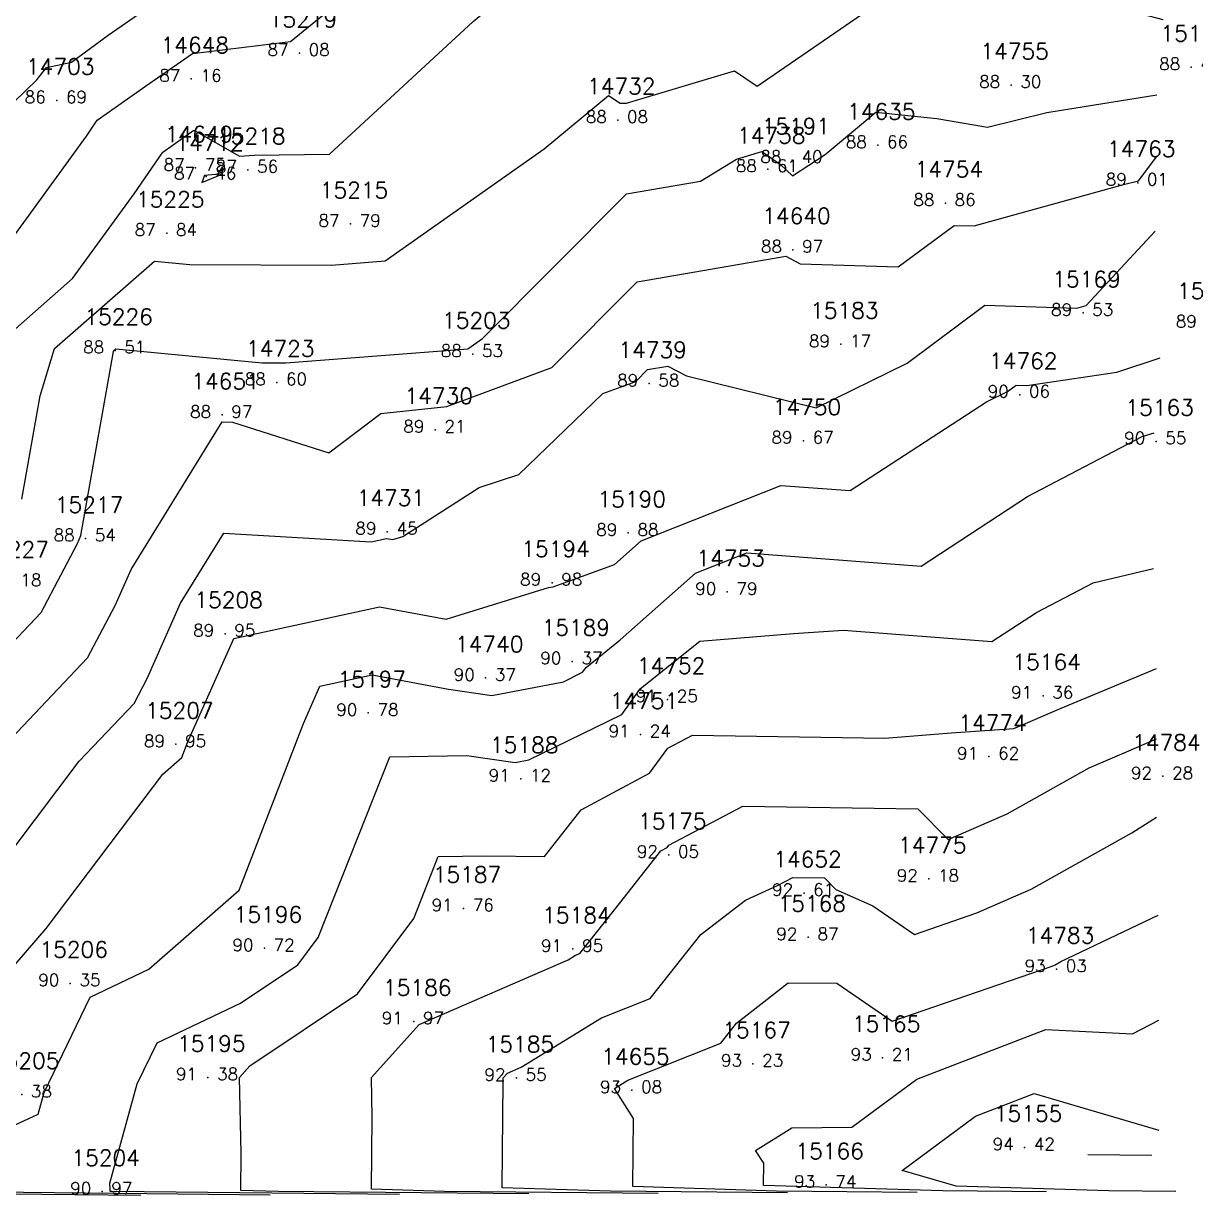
# Model space of a CAD drawing. Header units: millimetres. Extents: x 1412565 to 1412813, y 4931476 to 4931699.
# Drawn here: x 1412648.59 to 1412667.66, y 4931476.54 to 4931495.61 of the extents above; entities that cross this region are included whole.
import ezdxf
from ezdxf.enums import TextEntityAlignment as Align

# ---------------------------------------------------------------- set-up
doc = ezdxf.new("R2010")
doc.units = ezdxf.units.MM
for name, color, linetype in [('CIVIL', 50, 'Continuous'), ('CIVIL-DRAW', 80, 'Continuous'), ('CIVIL-NONAME', 130, 'Continuous'), ('CIVIL-TEXT', 240, 'Continuous'), ('CIVIL-Z', 50, 'Continuous'), ('Tcontours0', 7, 'Continuous'), ('Tcontours1', 7, 'Continuous'), ('Tcontours2', 7, 'Continuous')]:
    doc.layers.add(name, color=color, linetype=linetype)
doc.styles.add('CIVILCADMAIN', font='TXT.SHX')
doc.styles.get("Standard").update_dxf_attribs({"font": 'arial.ttf'})

# ---------------------------------------------------------------- blocks, each defined once
blk = doc.blocks.new('CIVIL-ZZ')
at = {"layer": 'CIVIL-DRAW'}
blk.add_point((0, 0), dxfattribs=at)
at = {"layer": 'CIVIL-NONAME'}
blk.add_attdef('NAME', text='', height=1.8, dxfattribs=at).set_placement((0, 2.1), align=Align.CENTER)
at = {"layer": 'CIVIL-TEXT', "flags": 8}
blk.add_attdef('TEXT', text='', height=2, dxfattribs=at).set_placement((0.2, -3.3), align=Align.CENTER)
at = {"layer": 'CIVIL-Z'}
blk.add_attdef('Z1', text='', height=1.6, dxfattribs=at).set_placement((-0.75, -0.225), align=Align.RIGHT)
blk.add_attdef('Z2', (0.75, -0.225), '', height=1.6, dxfattribs=at)

msp = doc.modelspace()

# ---------------------------------------------------------------- linework, layer by layer
at = {"layer": 'Tcontours0', "elevation": 90}
for points in [[(1412648.317, 4931480.142), (1412648.96, 4931480.882), (1412650.855, 4931483.394), (1412651.164, 4931483.664), (1412651.259, 4931483.911), (1412652.01, 4931485.602), (1412654.382, 4931486.12), (1412655.467, 4931485.917), (1412657.135, 4931486.431), (1412657.207, 4931486.444), (1412658.207, 4931486.808), (1412658.642, 4931487.193), (1412660.915, 4931488.095), (1412662.042, 4931488.01), (1412664.258, 4931489.455), (1412664.604, 4931489.625), (1412664.74, 4931489.726), (1412664.917, 4931489.721), (1412666.378, 4931489.937), (1412667.088, 4931490.168)], [(1412650.5, 4931476.536), (1412646.191, 4931476.579)]]:
    msp.add_lwpolyline(points, dxfattribs=at)
at = {"layer": 'Tcontours1'}
for points, elevation in [([(1412647.241, 4931490.514), (1412649.613, 4931493.778), (1412649.791, 4931494.038), (1412650.574, 4931494.591), (1412651.338, 4931495.124), (1412652.935, 4931495.318), (1412653.288, 4931495.605), (1412654.957, 4931496.952), (1412656.126, 4931497.473), (1412657.247, 4931498.195), (1412657.344, 4931498.266), (1412657.416, 4931498.256), (1412659.252, 4931498.404), (1412659.585, 4931498.549), (1412660.424, 4931498.706), (1412663.314, 4931499.221), (1412664.583, 4931498.926), (1412666.585, 4931498.902), (1412667.069, 4931498.719)], 87), ([(1412648.561, 4931487.871), (1412648.86, 4931489.554), (1412649.094, 4931490.324), (1412650.719, 4931491.744), (1412651.297, 4931491.688), (1412653.599, 4931491.681), (1412654.475, 4931491.748), (1412657.06, 4931493.574), (1412658.107, 4931494.44), (1412658.298, 4931494.316), (1412658.4, 4931494.313), (1412660.161, 4931494.841), (1412660.528, 4931494.59), (1412662.329, 4931495.829), (1412662.362, 4931495.856), (1412662.434, 4931495.849), (1412664.583, 4931496.17), (1412664.878, 4931496.274), (1412667.129, 4931495.676)], 88), ([(1412647.913, 4931483.477), (1412649.632, 4931485.286), (1412650.08, 4931486.137), (1412650.341, 4931486.724), (1412651.822, 4931489.131), (1412651.988, 4931489.121), (1412653.557, 4931488.626), (1412654.402, 4931489.265), (1412655.478, 4931489.38), (1412657.185, 4931490.015), (1412658.573, 4931491.409), (1412660.995, 4931491.823), (1412661.227, 4931491.699), (1412662.822, 4931491.651), (1412663.731, 4931492.326), (1412664.058, 4931492.316), (1412666.511, 4931492.998), (1412666.691, 4931493.042), (1412666.735, 4931493.053), (1412667.029, 4931493.446)], 89), ([(1412654.71, 4931476.553), (1412650.032, 4931476.6), (1412649.998, 4931476.601), (1412649.998, 4931476.635), (1412649.996, 4931476.736), (1412650.439, 4931478.354), (1412650.764, 4931479.024), (1412652.12, 4931479.669), (1412653.054, 4931480.293), (1412653.382, 4931480.735), (1412654.548, 4931483.676), (1412655.805, 4931483.698), (1412656.589, 4931483.582), (1412656.814, 4931483.626), (1412658.324, 4931484.368), (1412658.63, 4931484.786), (1412659.597, 4931485.561), (1412661.118, 4931485.682), (1412661.934, 4931485.737), (1412664.349, 4931485.554), (1412665.075, 4931486.027), (1412665.998, 4931486.51), (1412666.979, 4931486.742)], 91), ([(1412658.919, 4931476.57), (1412655.438, 4931476.605), (1412654.25, 4931476.641), (1412654.264, 4931477.806), (1412654.25, 4931478.455), (1412655.026, 4931479.322), (1412657.453, 4931480.375), (1412657.572, 4931480.448), (1412657.644, 4931480.477), (1412658.31, 4931481.315), (1412658.96, 4931482.147), (1412659.062, 4931482.201), (1412659.089, 4931482.238), (1412660.294, 4931482.873), (1412663.145, 4931482.828), (1412663.635, 4931482.33), (1412664.596, 4931482.748), (1412665.929, 4931483.496), (1412666.537, 4931483.759), (1412667.026, 4931483.967)], 92), ([(1412663.129, 4931476.587), (1412660.844, 4931476.61), (1412658.503, 4931476.681), (1412658.516, 4931477.792), (1412658.206, 4931478.28), (1412658.422, 4931478.413), (1412659.934, 4931479.016), (1412660.193, 4931479.343), (1412661.035, 4931479.996), (1412661.823, 4931479.991), (1412662.723, 4931479.373), (1412665.327, 4931480.272), (1412665.377, 4931480.294), (1412665.469, 4931480.346), (1412667.053, 4931481.102)], 93), ([(1412667.339, 4931476.604), (1412666.25, 4931476.615), (1412663.766, 4931476.69), (1412662.885, 4931476.943), (1412664.078, 4931477.827), (1412665.037, 4931478.196), (1412667.065, 4931477.601)], 94)]:
    msp.add_lwpolyline(points, dxfattribs=dict(at, elevation=elevation))
at = {"layer": 'Tcontours2'}
for points, elevation in [([(1412648.254, 4931494.156), (1412648.807, 4931494.694), (1412648.964, 4931494.896), (1412649.373, 4931494.98), (1412649.97, 4931495.423), (1412651.393, 4931496.417), (1412652.028, 4931496.494), (1412652.939, 4931497.235), (1412653.797, 4931497.576), (1412654.373, 4931497.968), (1412655.728, 4931498.571), (1412656.315, 4931498.95), (1412657.385, 4931499.725), (1412658.177, 4931499.619), (1412658.579, 4931499.651), (1412660.428, 4931500.454), (1412662.665, 4931500.873), (1412663.186, 4931501.105), (1412665.488, 4931502.237), (1412666.492, 4931502.24), (1412666.986, 4931502.288)], 86.5), ([(1412648.127, 4931490.357), (1412649.388, 4931491.459), (1412650.391, 4931492.839), (1412650.857, 4931493.519), (1412651.36, 4931493.874), (1412652.102, 4931493.452), (1412652.345, 4931493.467), (1412653.571, 4931493.485), (1412655.909, 4931495.642), (1412656.744, 4931496.342), (1412658.38, 4931496.142), (1412658.532, 4931496.043), (1412659.273, 4931496.02), (1412659.72, 4931496.154), (1412659.813, 4931496.09), (1412660.289, 4931496.417), (1412660.712, 4931497.137), (1412663.231, 4931497.451), (1412663.445, 4931497.492), (1412665.657, 4931497.112), (1412666.236, 4931497.004), (1412666.42, 4931497.053), (1412667.069, 4931497.532)], 87.5), ([(1412648.204, 4931485.32), (1412648.875, 4931486.026), (1412649.466, 4931487.149), (1412649.523, 4931487.277), (1412650.056, 4931490.276), (1412650.061, 4931490.291), (1412650.093, 4931490.319), (1412652.474, 4931490.09), (1412652.858, 4931490.089), (1412655.819, 4931490.316), (1412656.057, 4931490.484), (1412658.403, 4931492.839), (1412659.605, 4931493.044), (1412660.194, 4931493.406), (1412660.603, 4931493.529), (1412660.91, 4931493.319), (1412661.102, 4931493.134), (1412661.635, 4931493.482), (1412662.459, 4931494.17), (1412663.454, 4931494.066), (1412664.278, 4931493.924), (1412665.24, 4931494.162), (1412667.033, 4931494.448)], 88.5), ([(1412651.493, 4931493.023), (1412651.832, 4931493.164), (1412651.537, 4931493.139), (1412651.493, 4931493.023)], 87.5), ([(1412648.403, 4931482.157), (1412649.497, 4931483.608), (1412650.389, 4931484.546), (1412650.601, 4931484.949), (1412651.146, 4931486.175), (1412651.847, 4931487.315), (1412654.246, 4931487.174), (1412654.498, 4931487.229), (1412654.597, 4931487.211), (1412654.763, 4931487.262), (1412656.006, 4931488.062), (1412656.649, 4931488.273), (1412658.018, 4931489.588), (1412658.551, 4931489.787), (1412658.743, 4931489.979), (1412659.077, 4931490.036), (1412659.379, 4931489.875), (1412661.487, 4931489.354), (1412662.969, 4931490.086), (1412664.235, 4931491.026), (1412665.73, 4931490.98), (1412665.881, 4931491.022), (1412667.006, 4931492.23)], 89.5), ([(1412652.605, 4931476.545), (1412648.087, 4931476.59), (1412647.406, 4931476.613), (1412646.336, 4931476.704), (1412648.826, 4931477.859), (1412648.924, 4931478.214), (1412649.676, 4931479.767), (1412650.631, 4931480.221), (1412652.099, 4931481.509), (1412653.144, 4931484.218), (1412653.414, 4931484.825), (1412654.265, 4931485.011), (1412655.504, 4931484.779), (1412656.209, 4931484.676), (1412657.374, 4931484.899), (1412657.686, 4931485.052), (1412657.749, 4931485.138), (1412658.3, 4931485.58), (1412659.527, 4931486.666), (1412660.361, 4931486.997), (1412663.195, 4931486.782), (1412664.929, 4931487.912), (1412666.793, 4931488.888), (1412666.986, 4931488.948)], 90.5), ([(1412656.814, 4931476.562), (1412652.735, 4931476.603), (1412652.124, 4931476.621), (1412652.131, 4931477.221), (1412652.105, 4931478.459), (1412652.271, 4931478.645), (1412654.026, 4931479.817), (1412654.94, 4931481.047), (1412655.339, 4931482.054), (1412656.128, 4931482.067), (1412657.069, 4931482.052), (1412657.665, 4931482.813), (1412658.778, 4931483.411), (1412659.076, 4931483.819), (1412659.478, 4931484.031), (1412662.604, 4931483.982), (1412663.684, 4931484.067), (1412664.706, 4931484.137), (1412665.477, 4931484.471), (1412667.028, 4931485.115)], 91.5), ([(1412661.024, 4931476.579), (1412658.141, 4931476.608), (1412656.377, 4931476.661), (1412656.397, 4931478.391), (1412656.395, 4931478.45), (1412656.466, 4931478.529), (1412656.687, 4931478.625), (1412657.997, 4931479.431), (1412658.789, 4931479.746), (1412659.612, 4931480.783), (1412660.336, 4931481.345), (1412660.858, 4931481.582), (1412661.11, 4931481.715), (1412661.624, 4931481.707), (1412661.809, 4931481.519), (1412662.411, 4931481.249), (1412663.087, 4931480.786), (1412664.103, 4931481.137), (1412664.987, 4931481.521), (1412666.623, 4931482.439), (1412667.024, 4931482.693)], 92.5), ([(1412665.234, 4931476.596), (1412663.547, 4931476.613), (1412660.629, 4931476.7), (1412660.634, 4931477.061), (1412660.501, 4931477.27), (1412661.09, 4931477.637), (1412662.067, 4931477.647), (1412663.124, 4931478.43), (1412665.224, 4931479.239), (1412666.634, 4931479.169), (1412667.065, 4931479.389)], 93.5), ([(1412665.907, 4931477.206), (1412666.95, 4931477.192)], 94.5)]:
    msp.add_lwpolyline(points, dxfattribs=dict(at, elevation=elevation))

# ---------------------------------------------------------------- block references
at = {"layer": 'CIVIL'}
ref = msp.add_blockref('CIVIL-ZZ', (1412653.08, 4931495.13, 87.08), dxfattribs=dict(at, xscale=0.2, yscale=0.2))
ref.add_attrib('Z2', '08', (1412653.23, 4931495.085), dxfattribs={"layer": 'CIVIL-Z', "height": 0.2, "style": 'CIVILCADMAIN'})
ref.add_attrib('Z1', '87', (1412652.56, 4931495.085), dxfattribs={"layer": 'CIVIL-Z', "height": 0.2, "style": 'CIVILCADMAIN'})
ref.add_attrib('NAME', '15219', (1412652.58, 4931495.55), dxfattribs={"layer": 'CIVIL-NONAME', "height": 0.26, "style": 'CIVILCADMAIN'})
ref = msp.add_blockref('CIVIL-ZZ', (1412667.59, 4931494.9, 88.44), dxfattribs=dict(at, xscale=0.2, yscale=0.2))
ref.add_attrib('Z2', '44', (1412667.74, 4931494.855), dxfattribs={"layer": 'CIVIL-Z', "height": 0.2, "style": 'CIVILCADMAIN'})
ref.add_attrib('Z1', '88', (1412667.07, 4931494.855), dxfattribs={"layer": 'CIVIL-Z', "height": 0.2, "style": 'CIVILCADMAIN'})
ref.add_attrib('NAME', '15170', (1412667.09, 4931495.32), dxfattribs={"layer": 'CIVIL-NONAME', "height": 0.26, "style": 'CIVILCADMAIN'})
ref = msp.add_blockref('CIVIL-ZZ', (1412651.32, 4931494.71, 87.16), dxfattribs=dict(at, xscale=0.2, yscale=0.2))
ref.add_attrib('Z2', '16', (1412651.47, 4931494.665), dxfattribs={"layer": 'CIVIL-Z', "height": 0.2, "style": 'CIVILCADMAIN'})
ref.add_attrib('Z1', '87', (1412650.8, 4931494.665), dxfattribs={"layer": 'CIVIL-Z', "height": 0.2, "style": 'CIVILCADMAIN'})
ref.add_attrib('NAME', '14648', (1412650.82, 4931495.13), dxfattribs={"layer": 'CIVIL-NONAME', "height": 0.26, "style": 'CIVILCADMAIN'})
ref = msp.add_blockref('CIVIL-ZZ', (1412664.66, 4931494.61, 88.3), dxfattribs=dict(at, xscale=0.2, yscale=0.2))
ref.add_attrib('Z2', '30', (1412664.81, 4931494.565), dxfattribs={"layer": 'CIVIL-Z', "height": 0.2, "style": 'CIVILCADMAIN'})
ref.add_attrib('Z1', '88', (1412664.14, 4931494.565), dxfattribs={"layer": 'CIVIL-Z', "height": 0.2, "style": 'CIVILCADMAIN'})
ref.add_attrib('NAME', '14755', (1412664.16, 4931495.03), dxfattribs={"layer": 'CIVIL-NONAME', "height": 0.26, "style": 'CIVILCADMAIN'})
ref = msp.add_blockref('CIVIL-ZZ', (1412649.13, 4931494.36, 86.69), dxfattribs=dict(at, xscale=0.2, yscale=0.2))
ref.add_attrib('Z2', '69', (1412649.28, 4931494.315), dxfattribs={"layer": 'CIVIL-Z', "height": 0.2, "style": 'CIVILCADMAIN'})
ref.add_attrib('Z1', '86', (1412648.61, 4931494.315), dxfattribs={"layer": 'CIVIL-Z', "height": 0.2, "style": 'CIVILCADMAIN'})
ref.add_attrib('NAME', '14703', (1412648.63, 4931494.78), dxfattribs={"layer": 'CIVIL-NONAME', "height": 0.26, "style": 'CIVILCADMAIN'})
ref = msp.add_blockref('CIVIL-ZZ', (1412658.26, 4931494.04, 88.08), dxfattribs=dict(at, xscale=0.2, yscale=0.2))
ref.add_attrib('Z2', '08', (1412658.41, 4931493.995), dxfattribs={"layer": 'CIVIL-Z', "height": 0.2, "style": 'CIVILCADMAIN'})
ref.add_attrib('Z1', '88', (1412657.74, 4931493.995), dxfattribs={"layer": 'CIVIL-Z', "height": 0.2, "style": 'CIVILCADMAIN'})
ref.add_attrib('NAME', '14732', (1412657.76, 4931494.46), dxfattribs={"layer": 'CIVIL-NONAME', "height": 0.26, "style": 'CIVILCADMAIN'})
ref = msp.add_blockref('CIVIL-ZZ', (1412662.49, 4931493.63, 88.66), dxfattribs=dict(at, xscale=0.2, yscale=0.2))
ref.add_attrib('Z2', '66', (1412662.64, 4931493.585), dxfattribs={"layer": 'CIVIL-Z', "height": 0.2, "style": 'CIVILCADMAIN'})
ref.add_attrib('Z1', '88', (1412661.97, 4931493.585), dxfattribs={"layer": 'CIVIL-Z', "height": 0.2, "style": 'CIVILCADMAIN'})
ref.add_attrib('NAME', '14635', (1412661.99, 4931494.05), dxfattribs={"layer": 'CIVIL-NONAME', "height": 0.26, "style": 'CIVILCADMAIN'})
ref = msp.add_blockref('CIVIL-ZZ', (1412651.39, 4931493.26, 87.75), dxfattribs=dict(at, xscale=0.2, yscale=0.2))
ref.add_attrib('Z2', '75', (1412651.54, 4931493.215), dxfattribs={"layer": 'CIVIL-Z', "height": 0.2, "style": 'CIVILCADMAIN'})
ref.add_attrib('Z1', '87', (1412650.87, 4931493.215), dxfattribs={"layer": 'CIVIL-Z', "height": 0.2, "style": 'CIVILCADMAIN'})
ref.add_attrib('NAME', '14649', (1412650.89, 4931493.68), dxfattribs={"layer": 'CIVIL-NONAME', "height": 0.26, "style": 'CIVILCADMAIN'})
ref = msp.add_blockref('CIVIL-ZZ', (1412652.24, 4931493.23, 87.56), dxfattribs=dict(at, xscale=0.2, yscale=0.2))
ref.add_attrib('Z2', '56', (1412652.39, 4931493.185), dxfattribs={"layer": 'CIVIL-Z', "height": 0.2, "style": 'CIVILCADMAIN'})
ref.add_attrib('Z1', '87', (1412651.72, 4931493.185), dxfattribs={"layer": 'CIVIL-Z', "height": 0.2, "style": 'CIVILCADMAIN'})
ref.add_attrib('NAME', '15218', (1412651.74, 4931493.65), dxfattribs={"layer": 'CIVIL-NONAME', "height": 0.26, "style": 'CIVILCADMAIN'})
ref = msp.add_blockref('CIVIL-ZZ', (1412660.7, 4931493.24, 88.61), dxfattribs=dict(at, xscale=0.2, yscale=0.2))
ref.add_attrib('Z2', '61', (1412660.85, 4931493.195), dxfattribs={"layer": 'CIVIL-Z', "height": 0.2, "style": 'CIVILCADMAIN'})
ref.add_attrib('Z1', '88', (1412660.18, 4931493.195), dxfattribs={"layer": 'CIVIL-Z', "height": 0.2, "style": 'CIVILCADMAIN'})
ref.add_attrib('NAME', '14738', (1412660.2, 4931493.66), dxfattribs={"layer": 'CIVIL-NONAME', "height": 0.26, "style": 'CIVILCADMAIN'})
ref = msp.add_blockref('CIVIL-ZZ', (1412661.1, 4931493.39, 88.4), dxfattribs=dict(at, xscale=0.2, yscale=0.2))
ref.add_attrib('Z2', '40', (1412661.25, 4931493.345), dxfattribs={"layer": 'CIVIL-Z', "height": 0.2, "style": 'CIVILCADMAIN'})
ref.add_attrib('Z1', '88', (1412660.58, 4931493.345), dxfattribs={"layer": 'CIVIL-Z', "height": 0.2, "style": 'CIVILCADMAIN'})
ref.add_attrib('NAME', '15191', (1412660.6, 4931493.81), dxfattribs={"layer": 'CIVIL-NONAME', "height": 0.26, "style": 'CIVILCADMAIN'})
ref = msp.add_blockref('CIVIL-ZZ', (1412651.56, 4931493.12, 87.46), dxfattribs=dict(at, xscale=0.2, yscale=0.2))
ref.add_attrib('Z2', '46', (1412651.71, 4931493.075), dxfattribs={"layer": 'CIVIL-Z', "height": 0.2, "style": 'CIVILCADMAIN'})
ref.add_attrib('Z1', '87', (1412651.04, 4931493.075), dxfattribs={"layer": 'CIVIL-Z', "height": 0.2, "style": 'CIVILCADMAIN'})
ref.add_attrib('NAME', '14712', (1412651.06, 4931493.54), dxfattribs={"layer": 'CIVIL-NONAME', "height": 0.26, "style": 'CIVILCADMAIN'})
ref = msp.add_blockref('CIVIL-ZZ', (1412666.72, 4931493.02, 89.01), dxfattribs=dict(at, xscale=0.2, yscale=0.2))
ref.add_attrib('Z2', '01', (1412666.87, 4931492.975), dxfattribs={"layer": 'CIVIL-Z', "height": 0.2, "style": 'CIVILCADMAIN'})
ref.add_attrib('Z1', '89', (1412666.2, 4931492.975), dxfattribs={"layer": 'CIVIL-Z', "height": 0.2, "style": 'CIVILCADMAIN'})
ref.add_attrib('NAME', '14763', (1412666.22, 4931493.44), dxfattribs={"layer": 'CIVIL-NONAME', "height": 0.26, "style": 'CIVILCADMAIN'})
ref = msp.add_blockref('CIVIL-ZZ', (1412663.59, 4931492.69, 88.86), dxfattribs=dict(at, xscale=0.2, yscale=0.2))
ref.add_attrib('Z2', '86', (1412663.74, 4931492.645), dxfattribs={"layer": 'CIVIL-Z', "height": 0.2, "style": 'CIVILCADMAIN'})
ref.add_attrib('Z1', '88', (1412663.07, 4931492.645), dxfattribs={"layer": 'CIVIL-Z', "height": 0.2, "style": 'CIVILCADMAIN'})
ref.add_attrib('NAME', '14754', (1412663.09, 4931493.11), dxfattribs={"layer": 'CIVIL-NONAME', "height": 0.26, "style": 'CIVILCADMAIN'})
ref = msp.add_blockref('CIVIL-ZZ', (1412653.91, 4931492.35, 87.79), dxfattribs=dict(at, xscale=0.2, yscale=0.2))
ref.add_attrib('Z2', '79', (1412654.06, 4931492.305), dxfattribs={"layer": 'CIVIL-Z', "height": 0.2, "style": 'CIVILCADMAIN'})
ref.add_attrib('Z1', '87', (1412653.39, 4931492.305), dxfattribs={"layer": 'CIVIL-Z', "height": 0.2, "style": 'CIVILCADMAIN'})
ref.add_attrib('NAME', '15215', (1412653.41, 4931492.77), dxfattribs={"layer": 'CIVIL-NONAME', "height": 0.26, "style": 'CIVILCADMAIN'})
ref = msp.add_blockref('CIVIL-ZZ', (1412650.92, 4931492.2, 87.84), dxfattribs=dict(at, xscale=0.2, yscale=0.2))
ref.add_attrib('Z2', '84', (1412651.07, 4931492.155), dxfattribs={"layer": 'CIVIL-Z', "height": 0.2, "style": 'CIVILCADMAIN'})
ref.add_attrib('Z1', '87', (1412650.4, 4931492.155), dxfattribs={"layer": 'CIVIL-Z', "height": 0.2, "style": 'CIVILCADMAIN'})
ref.add_attrib('NAME', '15225', (1412650.42, 4931492.62), dxfattribs={"layer": 'CIVIL-NONAME', "height": 0.26, "style": 'CIVILCADMAIN'})
ref = msp.add_blockref('CIVIL-ZZ', (1412661.11, 4931491.93, 88.97), dxfattribs=dict(at, xscale=0.2, yscale=0.2))
ref.add_attrib('Z2', '97', (1412661.26, 4931491.885), dxfattribs={"layer": 'CIVIL-Z', "height": 0.2, "style": 'CIVILCADMAIN'})
ref.add_attrib('Z1', '88', (1412660.59, 4931491.885), dxfattribs={"layer": 'CIVIL-Z', "height": 0.2, "style": 'CIVILCADMAIN'})
ref.add_attrib('NAME', '14640', (1412660.61, 4931492.35), dxfattribs={"layer": 'CIVIL-NONAME', "height": 0.26, "style": 'CIVILCADMAIN'})
ref = msp.add_blockref('CIVIL-ZZ', (1412665.83, 4931490.9, 89.53), dxfattribs=dict(at, xscale=0.2, yscale=0.2))
ref.add_attrib('Z2', '53', (1412665.98, 4931490.855), dxfattribs={"layer": 'CIVIL-Z', "height": 0.2, "style": 'CIVILCADMAIN'})
ref.add_attrib('Z1', '89', (1412665.31, 4931490.855), dxfattribs={"layer": 'CIVIL-Z', "height": 0.2, "style": 'CIVILCADMAIN'})
ref.add_attrib('NAME', '15169', (1412665.33, 4931491.32), dxfattribs={"layer": 'CIVIL-NONAME', "height": 0.26, "style": 'CIVILCADMAIN'})
ref = msp.add_blockref('CIVIL-ZZ', (1412667.86, 4931490.71, 89.98), dxfattribs=dict(at, xscale=0.2, yscale=0.2))
ref.add_attrib('Z2', '98', (1412668.01, 4931490.665), dxfattribs={"layer": 'CIVIL-Z', "height": 0.2, "style": 'CIVILCADMAIN'})
ref.add_attrib('Z1', '89', (1412667.34, 4931490.665), dxfattribs={"layer": 'CIVIL-Z', "height": 0.2, "style": 'CIVILCADMAIN'})
ref.add_attrib('NAME', '15162', (1412667.36, 4931491.13), dxfattribs={"layer": 'CIVIL-NONAME', "height": 0.26, "style": 'CIVILCADMAIN'})
ref = msp.add_blockref('CIVIL-ZZ', (1412661.89, 4931490.39, 89.17), dxfattribs=dict(at, xscale=0.2, yscale=0.2))
ref.add_attrib('Z2', '17', (1412662.04, 4931490.345), dxfattribs={"layer": 'CIVIL-Z', "height": 0.2, "style": 'CIVILCADMAIN'})
ref.add_attrib('Z1', '89', (1412661.37, 4931490.345), dxfattribs={"layer": 'CIVIL-Z', "height": 0.2, "style": 'CIVILCADMAIN'})
ref.add_attrib('NAME', '15183', (1412661.39, 4931490.81), dxfattribs={"layer": 'CIVIL-NONAME', "height": 0.26, "style": 'CIVILCADMAIN'})
ref = msp.add_blockref('CIVIL-ZZ', (1412650.08, 4931490.29, 88.51), dxfattribs=dict(at, xscale=0.2, yscale=0.2))
ref.add_attrib('Z2', '51', (1412650.23, 4931490.245), dxfattribs={"layer": 'CIVIL-Z', "height": 0.2, "style": 'CIVILCADMAIN'})
ref.add_attrib('Z1', '88', (1412649.56, 4931490.245), dxfattribs={"layer": 'CIVIL-Z', "height": 0.2, "style": 'CIVILCADMAIN'})
ref.add_attrib('NAME', '15226', (1412649.58, 4931490.71), dxfattribs={"layer": 'CIVIL-NONAME', "height": 0.26, "style": 'CIVILCADMAIN'})
ref = msp.add_blockref('CIVIL-ZZ', (1412655.9, 4931490.23, 88.53), dxfattribs=dict(at, xscale=0.2, yscale=0.2))
ref.add_attrib('Z2', '53', (1412656.05, 4931490.185), dxfattribs={"layer": 'CIVIL-Z', "height": 0.2, "style": 'CIVILCADMAIN'})
ref.add_attrib('Z1', '88', (1412655.38, 4931490.185), dxfattribs={"layer": 'CIVIL-Z', "height": 0.2, "style": 'CIVILCADMAIN'})
ref.add_attrib('NAME', '15203', (1412655.4, 4931490.65), dxfattribs={"layer": 'CIVIL-NONAME', "height": 0.26, "style": 'CIVILCADMAIN'})
ref = msp.add_blockref('CIVIL-ZZ', (1412652.71, 4931489.77, 88.6), dxfattribs=dict(at, xscale=0.2, yscale=0.2))
ref.add_attrib('Z2', '60', (1412652.86, 4931489.725), dxfattribs={"layer": 'CIVIL-Z', "height": 0.2, "style": 'CIVILCADMAIN'})
ref.add_attrib('Z1', '88', (1412652.19, 4931489.725), dxfattribs={"layer": 'CIVIL-Z', "height": 0.2, "style": 'CIVILCADMAIN'})
ref.add_attrib('NAME', '14723', (1412652.21, 4931490.19), dxfattribs={"layer": 'CIVIL-NONAME', "height": 0.26, "style": 'CIVILCADMAIN'})
ref = msp.add_blockref('CIVIL-ZZ', (1412658.77, 4931489.75, 89.58), dxfattribs=dict(at, xscale=0.2, yscale=0.2))
ref.add_attrib('Z2', '58', (1412658.92, 4931489.705), dxfattribs={"layer": 'CIVIL-Z', "height": 0.2, "style": 'CIVILCADMAIN'})
ref.add_attrib('Z1', '89', (1412658.25, 4931489.705), dxfattribs={"layer": 'CIVIL-Z', "height": 0.2, "style": 'CIVILCADMAIN'})
ref.add_attrib('NAME', '14739', (1412658.27, 4931490.17), dxfattribs={"layer": 'CIVIL-NONAME', "height": 0.26, "style": 'CIVILCADMAIN'})
ref = msp.add_blockref('CIVIL-ZZ', (1412664.8, 4931489.57, 90.06), dxfattribs=dict(at, xscale=0.2, yscale=0.2))
ref.add_attrib('Z2', '06', (1412664.95, 4931489.525), dxfattribs={"layer": 'CIVIL-Z', "height": 0.2, "style": 'CIVILCADMAIN'})
ref.add_attrib('Z1', '90', (1412664.28, 4931489.525), dxfattribs={"layer": 'CIVIL-Z', "height": 0.2, "style": 'CIVILCADMAIN'})
ref.add_attrib('NAME', '14762', (1412664.3, 4931489.99), dxfattribs={"layer": 'CIVIL-NONAME', "height": 0.26, "style": 'CIVILCADMAIN'})
ref = msp.add_blockref('CIVIL-ZZ', (1412651.82, 4931489.24, 88.97), dxfattribs=dict(at, xscale=0.2, yscale=0.2))
ref.add_attrib('Z2', '97', (1412651.97, 4931489.195), dxfattribs={"layer": 'CIVIL-Z', "height": 0.2, "style": 'CIVILCADMAIN'})
ref.add_attrib('Z1', '88', (1412651.3, 4931489.195), dxfattribs={"layer": 'CIVIL-Z', "height": 0.2, "style": 'CIVILCADMAIN'})
ref.add_attrib('NAME', '14651', (1412651.32, 4931489.66), dxfattribs={"layer": 'CIVIL-NONAME', "height": 0.26, "style": 'CIVILCADMAIN'})
ref = msp.add_blockref('CIVIL-ZZ', (1412655.29, 4931489, 89.21), dxfattribs=dict(at, xscale=0.2, yscale=0.2))
ref.add_attrib('Z2', '21', (1412655.44, 4931488.955), dxfattribs={"layer": 'CIVIL-Z', "height": 0.2, "style": 'CIVILCADMAIN'})
ref.add_attrib('Z1', '89', (1412654.77, 4931488.955), dxfattribs={"layer": 'CIVIL-Z', "height": 0.2, "style": 'CIVILCADMAIN'})
ref.add_attrib('NAME', '14730', (1412654.79, 4931489.42), dxfattribs={"layer": 'CIVIL-NONAME', "height": 0.26, "style": 'CIVILCADMAIN'})
ref = msp.add_blockref('CIVIL-ZZ', (1412661.28, 4931488.82, 89.67), dxfattribs=dict(at, xscale=0.2, yscale=0.2))
ref.add_attrib('Z2', '67', (1412661.43, 4931488.775), dxfattribs={"layer": 'CIVIL-Z', "height": 0.2, "style": 'CIVILCADMAIN'})
ref.add_attrib('Z1', '89', (1412660.76, 4931488.775), dxfattribs={"layer": 'CIVIL-Z', "height": 0.2, "style": 'CIVILCADMAIN'})
ref.add_attrib('NAME', '14750', (1412660.78, 4931489.24), dxfattribs={"layer": 'CIVIL-NONAME', "height": 0.26, "style": 'CIVILCADMAIN'})
ref = msp.add_blockref('CIVIL-ZZ', (1412667.02, 4931488.81, 90.55), dxfattribs=dict(at, xscale=0.2, yscale=0.2))
ref.add_attrib('Z2', '55', (1412667.17, 4931488.765), dxfattribs={"layer": 'CIVIL-Z', "height": 0.2, "style": 'CIVILCADMAIN'})
ref.add_attrib('Z1', '90', (1412666.5, 4931488.765), dxfattribs={"layer": 'CIVIL-Z', "height": 0.2, "style": 'CIVILCADMAIN'})
ref.add_attrib('NAME', '15163', (1412666.52, 4931489.23), dxfattribs={"layer": 'CIVIL-NONAME', "height": 0.26, "style": 'CIVILCADMAIN'})
ref = msp.add_blockref('CIVIL-ZZ', (1412654.51, 4931487.34, 89.45), dxfattribs=dict(at, xscale=0.2, yscale=0.2))
ref.add_attrib('Z2', '45', (1412654.66, 4931487.295), dxfattribs={"layer": 'CIVIL-Z', "height": 0.2, "style": 'CIVILCADMAIN'})
ref.add_attrib('Z1', '89', (1412653.99, 4931487.295), dxfattribs={"layer": 'CIVIL-Z', "height": 0.2, "style": 'CIVILCADMAIN'})
ref.add_attrib('NAME', '14731', (1412654.01, 4931487.76), dxfattribs={"layer": 'CIVIL-NONAME', "height": 0.26, "style": 'CIVILCADMAIN'})
ref = msp.add_blockref('CIVIL-ZZ', (1412658.43, 4931487.32, 89.88), dxfattribs=dict(at, xscale=0.2, yscale=0.2))
ref.add_attrib('Z2', '88', (1412658.58, 4931487.275), dxfattribs={"layer": 'CIVIL-Z', "height": 0.2, "style": 'CIVILCADMAIN'})
ref.add_attrib('Z1', '89', (1412657.91, 4931487.275), dxfattribs={"layer": 'CIVIL-Z', "height": 0.2, "style": 'CIVILCADMAIN'})
ref.add_attrib('NAME', '15190', (1412657.93, 4931487.74), dxfattribs={"layer": 'CIVIL-NONAME', "height": 0.26, "style": 'CIVILCADMAIN'})
ref = msp.add_blockref('CIVIL-ZZ', (1412649.6, 4931487.23, 88.54), dxfattribs=dict(at, xscale=0.2, yscale=0.2))
ref.add_attrib('Z2', '54', (1412649.75, 4931487.185), dxfattribs={"layer": 'CIVIL-Z', "height": 0.2, "style": 'CIVILCADMAIN'})
ref.add_attrib('Z1', '88', (1412649.08, 4931487.185), dxfattribs={"layer": 'CIVIL-Z', "height": 0.2, "style": 'CIVILCADMAIN'})
ref.add_attrib('NAME', '15217', (1412649.1, 4931487.65), dxfattribs={"layer": 'CIVIL-NONAME', "height": 0.26, "style": 'CIVILCADMAIN'})
ref = msp.add_blockref('CIVIL-ZZ', (1412648.39, 4931486.5, 88.18), dxfattribs=dict(at, xscale=0.2, yscale=0.2))
ref.add_attrib('Z2', '18', (1412648.54, 4931486.455), dxfattribs={"layer": 'CIVIL-Z', "height": 0.2, "style": 'CIVILCADMAIN'})
ref.add_attrib('Z1', '88', (1412647.87, 4931486.455), dxfattribs={"layer": 'CIVIL-Z', "height": 0.2, "style": 'CIVILCADMAIN'})
ref.add_attrib('NAME', '15227', (1412647.89, 4931486.92), dxfattribs={"layer": 'CIVIL-NONAME', "height": 0.26, "style": 'CIVILCADMAIN'})
ref = msp.add_blockref('CIVIL-ZZ', (1412657.19, 4931486.51, 89.98), dxfattribs=dict(at, xscale=0.2, yscale=0.2))
ref.add_attrib('Z2', '98', (1412657.34, 4931486.465), dxfattribs={"layer": 'CIVIL-Z', "height": 0.2, "style": 'CIVILCADMAIN'})
ref.add_attrib('Z1', '89', (1412656.67, 4931486.465), dxfattribs={"layer": 'CIVIL-Z', "height": 0.2, "style": 'CIVILCADMAIN'})
ref.add_attrib('NAME', '15194', (1412656.69, 4931486.93), dxfattribs={"layer": 'CIVIL-NONAME', "height": 0.26, "style": 'CIVILCADMAIN'})
ref = msp.add_blockref('CIVIL-ZZ', (1412660.04, 4931486.36, 90.79), dxfattribs=dict(at, xscale=0.2, yscale=0.2))
ref.add_attrib('Z2', '79', (1412660.19, 4931486.315), dxfattribs={"layer": 'CIVIL-Z', "height": 0.2, "style": 'CIVILCADMAIN'})
ref.add_attrib('Z1', '90', (1412659.52, 4931486.315), dxfattribs={"layer": 'CIVIL-Z', "height": 0.2, "style": 'CIVILCADMAIN'})
ref.add_attrib('NAME', '14753', (1412659.54, 4931486.78), dxfattribs={"layer": 'CIVIL-NONAME', "height": 0.26, "style": 'CIVILCADMAIN'})
ref = msp.add_blockref('CIVIL-ZZ', (1412651.87, 4931485.68, 89.95), dxfattribs=dict(at, xscale=0.2, yscale=0.2))
ref.add_attrib('Z2', '95', (1412652.02, 4931485.635), dxfattribs={"layer": 'CIVIL-Z', "height": 0.2, "style": 'CIVILCADMAIN'})
ref.add_attrib('Z1', '89', (1412651.35, 4931485.635), dxfattribs={"layer": 'CIVIL-Z', "height": 0.2, "style": 'CIVILCADMAIN'})
ref.add_attrib('NAME', '15208', (1412651.37, 4931486.1), dxfattribs={"layer": 'CIVIL-NONAME', "height": 0.26, "style": 'CIVILCADMAIN'})
ref = msp.add_blockref('CIVIL-ZZ', (1412657.52, 4931485.23, 90.37), dxfattribs=dict(at, xscale=0.2, yscale=0.2))
ref.add_attrib('Z2', '37', (1412657.67, 4931485.185), dxfattribs={"layer": 'CIVIL-Z', "height": 0.2, "style": 'CIVILCADMAIN'})
ref.add_attrib('Z1', '90', (1412657, 4931485.185), dxfattribs={"layer": 'CIVIL-Z', "height": 0.2, "style": 'CIVILCADMAIN'})
ref.add_attrib('NAME', '15189', (1412657.02, 4931485.65), dxfattribs={"layer": 'CIVIL-NONAME', "height": 0.26, "style": 'CIVILCADMAIN'})
ref = msp.add_blockref('CIVIL-ZZ', (1412656.11, 4931484.96, 90.37), dxfattribs=dict(at, xscale=0.2, yscale=0.2))
ref.add_attrib('Z2', '37', (1412656.26, 4931484.915), dxfattribs={"layer": 'CIVIL-Z', "height": 0.2, "style": 'CIVILCADMAIN'})
ref.add_attrib('Z1', '90', (1412655.59, 4931484.915), dxfattribs={"layer": 'CIVIL-Z', "height": 0.2, "style": 'CIVILCADMAIN'})
ref.add_attrib('NAME', '14740', (1412655.61, 4931485.38), dxfattribs={"layer": 'CIVIL-NONAME', "height": 0.26, "style": 'CIVILCADMAIN'})
ref = msp.add_blockref('CIVIL-ZZ', (1412665.18, 4931484.67, 91.36), dxfattribs=dict(at, xscale=0.2, yscale=0.2))
ref.add_attrib('Z2', '36', (1412665.33, 4931484.625), dxfattribs={"layer": 'CIVIL-Z', "height": 0.2, "style": 'CIVILCADMAIN'})
ref.add_attrib('Z1', '91', (1412664.66, 4931484.625), dxfattribs={"layer": 'CIVIL-Z', "height": 0.2, "style": 'CIVILCADMAIN'})
ref.add_attrib('NAME', '15164', (1412664.68, 4931485.09), dxfattribs={"layer": 'CIVIL-NONAME', "height": 0.26, "style": 'CIVILCADMAIN'})
ref = msp.add_blockref('CIVIL-ZZ', (1412659.07, 4931484.61, 91.25), dxfattribs=dict(at, xscale=0.2, yscale=0.2))
ref.add_attrib('Z2', '25', (1412659.22, 4931484.565), dxfattribs={"layer": 'CIVIL-Z', "height": 0.2, "style": 'CIVILCADMAIN'})
ref.add_attrib('Z1', '91', (1412658.55, 4931484.565), dxfattribs={"layer": 'CIVIL-Z', "height": 0.2, "style": 'CIVILCADMAIN'})
ref.add_attrib('NAME', '14752', (1412658.57, 4931485.03), dxfattribs={"layer": 'CIVIL-NONAME', "height": 0.26, "style": 'CIVILCADMAIN'})
ref = msp.add_blockref('CIVIL-ZZ', (1412654.2, 4931484.39, 90.78), dxfattribs=dict(at, xscale=0.2, yscale=0.2))
ref.add_attrib('Z2', '78', (1412654.35, 4931484.345), dxfattribs={"layer": 'CIVIL-Z', "height": 0.2, "style": 'CIVILCADMAIN'})
ref.add_attrib('Z1', '90', (1412653.68, 4931484.345), dxfattribs={"layer": 'CIVIL-Z', "height": 0.2, "style": 'CIVILCADMAIN'})
ref.add_attrib('NAME', '15197', (1412653.7, 4931484.81), dxfattribs={"layer": 'CIVIL-NONAME', "height": 0.26, "style": 'CIVILCADMAIN'})
ref = msp.add_blockref('CIVIL-ZZ', (1412651.07, 4931483.88, 89.95), dxfattribs=dict(at, xscale=0.2, yscale=0.2))
ref.add_attrib('Z2', '95', (1412651.22, 4931483.835), dxfattribs={"layer": 'CIVIL-Z', "height": 0.2, "style": 'CIVILCADMAIN'})
ref.add_attrib('Z1', '89', (1412650.55, 4931483.835), dxfattribs={"layer": 'CIVIL-Z', "height": 0.2, "style": 'CIVILCADMAIN'})
ref.add_attrib('NAME', '15207', (1412650.57, 4931484.3), dxfattribs={"layer": 'CIVIL-NONAME', "height": 0.26, "style": 'CIVILCADMAIN'})
ref = msp.add_blockref('CIVIL-ZZ', (1412658.63, 4931484.04, 91.24), dxfattribs=dict(at, xscale=0.2, yscale=0.2))
ref.add_attrib('Z2', '24', (1412658.78, 4931483.995), dxfattribs={"layer": 'CIVIL-Z', "height": 0.2, "style": 'CIVILCADMAIN'})
ref.add_attrib('Z1', '91', (1412658.11, 4931483.995), dxfattribs={"layer": 'CIVIL-Z', "height": 0.2, "style": 'CIVILCADMAIN'})
ref.add_attrib('NAME', '14751', (1412658.13, 4931484.46), dxfattribs={"layer": 'CIVIL-NONAME', "height": 0.26, "style": 'CIVILCADMAIN'})
ref = msp.add_blockref('CIVIL-ZZ', (1412664.3, 4931483.68, 91.62), dxfattribs=dict(at, xscale=0.2, yscale=0.2))
ref.add_attrib('Z2', '62', (1412664.45, 4931483.635), dxfattribs={"layer": 'CIVIL-Z', "height": 0.2, "style": 'CIVILCADMAIN'})
ref.add_attrib('Z1', '91', (1412663.78, 4931483.635), dxfattribs={"layer": 'CIVIL-Z', "height": 0.2, "style": 'CIVILCADMAIN'})
ref.add_attrib('NAME', '14774', (1412663.8, 4931484.1), dxfattribs={"layer": 'CIVIL-NONAME', "height": 0.26, "style": 'CIVILCADMAIN'})
ref = msp.add_blockref('CIVIL-ZZ', (1412656.68, 4931483.32, 91.12), dxfattribs=dict(at, xscale=0.2, yscale=0.2))
ref.add_attrib('Z2', '12', (1412656.83, 4931483.275), dxfattribs={"layer": 'CIVIL-Z', "height": 0.2, "style": 'CIVILCADMAIN'})
ref.add_attrib('Z1', '91', (1412656.16, 4931483.275), dxfattribs={"layer": 'CIVIL-Z', "height": 0.2, "style": 'CIVILCADMAIN'})
ref.add_attrib('NAME', '15188', (1412656.18, 4931483.74), dxfattribs={"layer": 'CIVIL-NONAME', "height": 0.26, "style": 'CIVILCADMAIN'})
ref = msp.add_blockref('CIVIL-ZZ', (1412667.13, 4931483.36, 92.28), dxfattribs=dict(at, xscale=0.2, yscale=0.2))
ref.add_attrib('Z2', '28', (1412667.28, 4931483.315), dxfattribs={"layer": 'CIVIL-Z', "height": 0.2, "style": 'CIVILCADMAIN'})
ref.add_attrib('Z1', '92', (1412666.61, 4931483.315), dxfattribs={"layer": 'CIVIL-Z', "height": 0.2, "style": 'CIVILCADMAIN'})
ref.add_attrib('NAME', '14784', (1412666.63, 4931483.78), dxfattribs={"layer": 'CIVIL-NONAME', "height": 0.26, "style": 'CIVILCADMAIN'})
ref = msp.add_blockref('CIVIL-ZZ', (1412659.09, 4931482.08, 92.05), dxfattribs=dict(at, xscale=0.2, yscale=0.2))
ref.add_attrib('Z2', '05', (1412659.24, 4931482.035), dxfattribs={"layer": 'CIVIL-Z', "height": 0.2, "style": 'CIVILCADMAIN'})
ref.add_attrib('Z1', '92', (1412658.57, 4931482.035), dxfattribs={"layer": 'CIVIL-Z', "height": 0.2, "style": 'CIVILCADMAIN'})
ref.add_attrib('NAME', '15175', (1412658.59, 4931482.5), dxfattribs={"layer": 'CIVIL-NONAME', "height": 0.26, "style": 'CIVILCADMAIN'})
ref = msp.add_blockref('CIVIL-ZZ', (1412663.32, 4931481.69, 92.18), dxfattribs=dict(at, xscale=0.2, yscale=0.2))
ref.add_attrib('Z2', '18', (1412663.47, 4931481.645), dxfattribs={"layer": 'CIVIL-Z', "height": 0.2, "style": 'CIVILCADMAIN'})
ref.add_attrib('Z1', '92', (1412662.8, 4931481.645), dxfattribs={"layer": 'CIVIL-Z', "height": 0.2, "style": 'CIVILCADMAIN'})
ref.add_attrib('NAME', '14775', (1412662.82, 4931482.11), dxfattribs={"layer": 'CIVIL-NONAME', "height": 0.26, "style": 'CIVILCADMAIN'})
ref = msp.add_blockref('CIVIL-ZZ', (1412661.29, 4931481.46, 92.61), dxfattribs=dict(at, xscale=0.2, yscale=0.2))
ref.add_attrib('Z2', '61', (1412661.44, 4931481.415), dxfattribs={"layer": 'CIVIL-Z', "height": 0.2, "style": 'CIVILCADMAIN'})
ref.add_attrib('Z1', '92', (1412660.77, 4931481.415), dxfattribs={"layer": 'CIVIL-Z', "height": 0.2, "style": 'CIVILCADMAIN'})
ref.add_attrib('NAME', '14652', (1412660.79, 4931481.88), dxfattribs={"layer": 'CIVIL-NONAME', "height": 0.26, "style": 'CIVILCADMAIN'})
ref = msp.add_blockref('CIVIL-ZZ', (1412655.75, 4931481.21, 91.76), dxfattribs=dict(at, xscale=0.2, yscale=0.2))
ref.add_attrib('Z2', '76', (1412655.9, 4931481.165), dxfattribs={"layer": 'CIVIL-Z', "height": 0.2, "style": 'CIVILCADMAIN'})
ref.add_attrib('Z1', '91', (1412655.23, 4931481.165), dxfattribs={"layer": 'CIVIL-Z', "height": 0.2, "style": 'CIVILCADMAIN'})
ref.add_attrib('NAME', '15187', (1412655.25, 4931481.63), dxfattribs={"layer": 'CIVIL-NONAME', "height": 0.26, "style": 'CIVILCADMAIN'})
ref = msp.add_blockref('CIVIL-ZZ', (1412661.36, 4931480.74, 92.87), dxfattribs=dict(at, xscale=0.2, yscale=0.2))
ref.add_attrib('Z2', '87', (1412661.51, 4931480.695), dxfattribs={"layer": 'CIVIL-Z', "height": 0.2, "style": 'CIVILCADMAIN'})
ref.add_attrib('Z1', '92', (1412660.84, 4931480.695), dxfattribs={"layer": 'CIVIL-Z', "height": 0.2, "style": 'CIVILCADMAIN'})
ref.add_attrib('NAME', '15168', (1412660.86, 4931481.16), dxfattribs={"layer": 'CIVIL-NONAME', "height": 0.26, "style": 'CIVILCADMAIN'})
ref = msp.add_blockref('CIVIL-ZZ', (1412652.51, 4931480.56, 90.72), dxfattribs=dict(at, xscale=0.2, yscale=0.2))
ref.add_attrib('Z2', '72', (1412652.66, 4931480.515), dxfattribs={"layer": 'CIVIL-Z', "height": 0.2, "style": 'CIVILCADMAIN'})
ref.add_attrib('Z1', '90', (1412651.99, 4931480.515), dxfattribs={"layer": 'CIVIL-Z', "height": 0.2, "style": 'CIVILCADMAIN'})
ref.add_attrib('NAME', '15196', (1412652.01, 4931480.98), dxfattribs={"layer": 'CIVIL-NONAME', "height": 0.26, "style": 'CIVILCADMAIN'})
ref = msp.add_blockref('CIVIL-ZZ', (1412657.53, 4931480.55, 91.95), dxfattribs=dict(at, xscale=0.2, yscale=0.2))
ref.add_attrib('Z2', '95', (1412657.68, 4931480.505), dxfattribs={"layer": 'CIVIL-Z', "height": 0.2, "style": 'CIVILCADMAIN'})
ref.add_attrib('Z1', '91', (1412657.01, 4931480.505), dxfattribs={"layer": 'CIVIL-Z', "height": 0.2, "style": 'CIVILCADMAIN'})
ref.add_attrib('NAME', '15184', (1412657.03, 4931480.97), dxfattribs={"layer": 'CIVIL-NONAME', "height": 0.26, "style": 'CIVILCADMAIN'})
ref = msp.add_blockref('CIVIL-ZZ', (1412665.4, 4931480.22, 93.03), dxfattribs=dict(at, xscale=0.2, yscale=0.2))
ref.add_attrib('Z2', '03', (1412665.55, 4931480.175), dxfattribs={"layer": 'CIVIL-Z', "height": 0.2, "style": 'CIVILCADMAIN'})
ref.add_attrib('Z1', '93', (1412664.88, 4931480.175), dxfattribs={"layer": 'CIVIL-Z', "height": 0.2, "style": 'CIVILCADMAIN'})
ref.add_attrib('NAME', '14783', (1412664.9, 4931480.64), dxfattribs={"layer": 'CIVIL-NONAME', "height": 0.26, "style": 'CIVILCADMAIN'})
ref = msp.add_blockref('CIVIL-ZZ', (1412649.35, 4931479.99, 90.35), dxfattribs=dict(at, xscale=0.2, yscale=0.2))
ref.add_attrib('Z2', '35', (1412649.5, 4931479.945), dxfattribs={"layer": 'CIVIL-Z', "height": 0.2, "style": 'CIVILCADMAIN'})
ref.add_attrib('Z1', '90', (1412648.83, 4931479.945), dxfattribs={"layer": 'CIVIL-Z', "height": 0.2, "style": 'CIVILCADMAIN'})
ref.add_attrib('NAME', '15206', (1412648.85, 4931480.41), dxfattribs={"layer": 'CIVIL-NONAME', "height": 0.26, "style": 'CIVILCADMAIN'})
ref = msp.add_blockref('CIVIL-ZZ', (1412654.94, 4931479.37, 91.97), dxfattribs=dict(at, xscale=0.2, yscale=0.2))
ref.add_attrib('Z2', '97', (1412655.09, 4931479.325), dxfattribs={"layer": 'CIVIL-Z', "height": 0.2, "style": 'CIVILCADMAIN'})
ref.add_attrib('Z1', '91', (1412654.42, 4931479.325), dxfattribs={"layer": 'CIVIL-Z', "height": 0.2, "style": 'CIVILCADMAIN'})
ref.add_attrib('NAME', '15186', (1412654.44, 4931479.79), dxfattribs={"layer": 'CIVIL-NONAME', "height": 0.26, "style": 'CIVILCADMAIN'})
ref = msp.add_blockref('CIVIL-ZZ', (1412662.57, 4931478.78, 93.21), dxfattribs=dict(at, xscale=0.2, yscale=0.2))
ref.add_attrib('Z2', '21', (1412662.72, 4931478.735), dxfattribs={"layer": 'CIVIL-Z', "height": 0.2, "style": 'CIVILCADMAIN'})
ref.add_attrib('Z1', '93', (1412662.05, 4931478.735), dxfattribs={"layer": 'CIVIL-Z', "height": 0.2, "style": 'CIVILCADMAIN'})
ref.add_attrib('NAME', '15165', (1412662.07, 4931479.2), dxfattribs={"layer": 'CIVIL-NONAME', "height": 0.26, "style": 'CIVILCADMAIN'})
ref = msp.add_blockref('CIVIL-ZZ', (1412660.46, 4931478.68, 93.23), dxfattribs=dict(at, xscale=0.2, yscale=0.2))
ref.add_attrib('Z2', '23', (1412660.61, 4931478.635), dxfattribs={"layer": 'CIVIL-Z', "height": 0.2, "style": 'CIVILCADMAIN'})
ref.add_attrib('Z1', '93', (1412659.94, 4931478.635), dxfattribs={"layer": 'CIVIL-Z', "height": 0.2, "style": 'CIVILCADMAIN'})
ref.add_attrib('NAME', '15167', (1412659.96, 4931479.1), dxfattribs={"layer": 'CIVIL-NONAME', "height": 0.26, "style": 'CIVILCADMAIN'})
ref = msp.add_blockref('CIVIL-ZZ', (1412651.59, 4931478.46, 91.38), dxfattribs=dict(at, xscale=0.2, yscale=0.2))
ref.add_attrib('Z2', '38', (1412651.74, 4931478.415), dxfattribs={"layer": 'CIVIL-Z', "height": 0.2, "style": 'CIVILCADMAIN'})
ref.add_attrib('Z1', '91', (1412651.07, 4931478.415), dxfattribs={"layer": 'CIVIL-Z', "height": 0.2, "style": 'CIVILCADMAIN'})
ref.add_attrib('NAME', '15195', (1412651.09, 4931478.88), dxfattribs={"layer": 'CIVIL-NONAME', "height": 0.26, "style": 'CIVILCADMAIN'})
ref = msp.add_blockref('CIVIL-ZZ', (1412656.61, 4931478.45, 92.55), dxfattribs=dict(at, xscale=0.2, yscale=0.2))
ref.add_attrib('Z2', '55', (1412656.76, 4931478.405), dxfattribs={"layer": 'CIVIL-Z', "height": 0.2, "style": 'CIVILCADMAIN'})
ref.add_attrib('Z1', '92', (1412656.09, 4931478.405), dxfattribs={"layer": 'CIVIL-Z', "height": 0.2, "style": 'CIVILCADMAIN'})
ref.add_attrib('NAME', '15185', (1412656.11, 4931478.87), dxfattribs={"layer": 'CIVIL-NONAME', "height": 0.26, "style": 'CIVILCADMAIN'})
ref = msp.add_blockref('CIVIL-ZZ', (1412648.56, 4931478.18, 90.38), dxfattribs=dict(at, xscale=0.2, yscale=0.2))
ref.add_attrib('Z2', '38', (1412648.71, 4931478.135), dxfattribs={"layer": 'CIVIL-Z', "height": 0.2, "style": 'CIVILCADMAIN'})
ref.add_attrib('Z1', '90', (1412648.04, 4931478.135), dxfattribs={"layer": 'CIVIL-Z', "height": 0.2, "style": 'CIVILCADMAIN'})
ref.add_attrib('NAME', '15205', (1412648.06, 4931478.6), dxfattribs={"layer": 'CIVIL-NONAME', "height": 0.26, "style": 'CIVILCADMAIN'})
ref = msp.add_blockref('CIVIL-ZZ', (1412658.49, 4931478.25, 93.08), dxfattribs=dict(at, xscale=0.2, yscale=0.2))
ref.add_attrib('Z2', '08', (1412658.64, 4931478.205), dxfattribs={"layer": 'CIVIL-Z', "height": 0.2, "style": 'CIVILCADMAIN'})
ref.add_attrib('Z1', '93', (1412657.97, 4931478.205), dxfattribs={"layer": 'CIVIL-Z', "height": 0.2, "style": 'CIVILCADMAIN'})
ref.add_attrib('NAME', '14655', (1412657.99, 4931478.67), dxfattribs={"layer": 'CIVIL-NONAME', "height": 0.26, "style": 'CIVILCADMAIN'})
ref = msp.add_blockref('CIVIL-ZZ', (1412664.88, 4931477.32, 94.42), dxfattribs=dict(at, xscale=0.2, yscale=0.2))
ref.add_attrib('Z2', '42', (1412665.03, 4931477.275), dxfattribs={"layer": 'CIVIL-Z', "height": 0.2, "style": 'CIVILCADMAIN'})
ref.add_attrib('Z1', '94', (1412664.36, 4931477.275), dxfattribs={"layer": 'CIVIL-Z', "height": 0.2, "style": 'CIVILCADMAIN'})
ref.add_attrib('NAME', '15155', (1412664.38, 4931477.74), dxfattribs={"layer": 'CIVIL-NONAME', "height": 0.26, "style": 'CIVILCADMAIN'})
ref = msp.add_blockref('CIVIL-ZZ', (1412661.65, 4931476.71, 93.74), dxfattribs=dict(at, xscale=0.2, yscale=0.2))
ref.add_attrib('Z2', '74', (1412661.8, 4931476.665), dxfattribs={"layer": 'CIVIL-Z', "height": 0.2, "style": 'CIVILCADMAIN'})
ref.add_attrib('Z1', '93', (1412661.13, 4931476.665), dxfattribs={"layer": 'CIVIL-Z', "height": 0.2, "style": 'CIVILCADMAIN'})
ref.add_attrib('NAME', '15166', (1412661.15, 4931477.13), dxfattribs={"layer": 'CIVIL-NONAME', "height": 0.26, "style": 'CIVILCADMAIN'})
ref = msp.add_blockref('CIVIL-ZZ', (1412649.87, 4931476.6, 90.97), dxfattribs=dict(at, xscale=0.2, yscale=0.2))
ref.add_attrib('Z2', '97', (1412650.02, 4931476.555), dxfattribs={"layer": 'CIVIL-Z', "height": 0.2, "style": 'CIVILCADMAIN'})
ref.add_attrib('Z1', '90', (1412649.35, 4931476.555), dxfattribs={"layer": 'CIVIL-Z', "height": 0.2, "style": 'CIVILCADMAIN'})
ref.add_attrib('NAME', '15204', (1412649.37, 4931477.02), dxfattribs={"layer": 'CIVIL-NONAME', "height": 0.26, "style": 'CIVILCADMAIN'})

doc.saveas('drawing.dxf')
